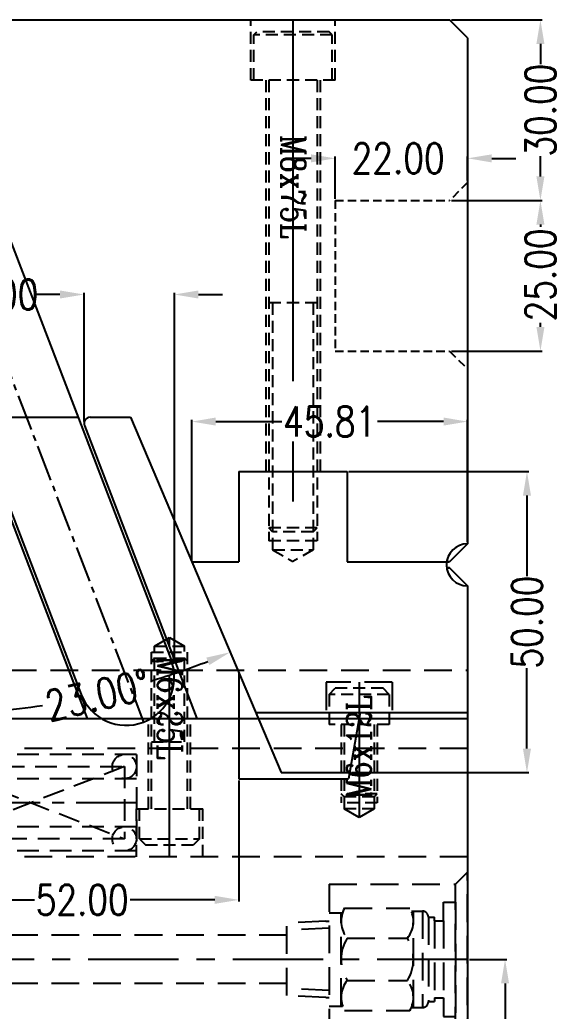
# Model space of a CAD drawing. Header units: millimetres. Extents: x 25970 to 27273, y -22508 to -21586.
# Drawn here: x 26722.2 to 26812, y -22292.7 to -22128.1 of the extents above; entities that cross this region are included whole.
import ezdxf

# ---------------------------------------------------------------- set-up
doc = ezdxf.new("R2010")
doc.units = ezdxf.units.MM
doc.header["$LTSCALE"] = 8
for name, pattern in [('CENTER', [2, 1.25, -0.25, 0.25, -0.25]), ('CENTER2', [1.125, 0.75, -0.125, 0.125, -0.125]), ('HIDDEN', [0.375, 0.25, -0.125])]:
    doc.linetypes.add(name, pattern=pattern)
doc.layers.get('DEFPOINTS').update_dxf_attribs({"color": 6})
doc.layers.add('dim', color=3, linetype='Continuous', lineweight=15)
for name, color, linetype in [('Layer3', 3, 'Continuous'), ('PIN', 5, 'Continuous'), ('SCREW', 52, 'HIDDEN'), ('SLIDE', 6, 'Continuous'), ('SPRING', 7, 'Continuous'), ('WT', 4, 'Continuous')]:
    doc.layers.add(name, color=color, linetype=linetype)
doc.styles.add('ROMANC', font='RomanC.ttf', dxfattribs={"width": 0.8, "height": 7})
doc.styles.get("Standard").update_dxf_attribs({"font": 'txt.shx', "width": 0.8, "bigfont": 'chineset.shx'})
doc.dimstyles.new('ISO-25', dxfattribs={"dimtxt": 5, "dimasz": 4, "dimexe": 0.3, "dimexo": 0.3, "dimtad": 0, "dimzin": 1, "dimdsep": 46, "dimtxsty": 'Standard', "dimcen": 0, "dimclrd": 3, "dimclre": 3, "dimclrt": 3, "dimazin": 0, "dimtfac": 1, "dimtofl": 0, "dimtmove": 0, "dimatfit": 0, "dimfxl": 0, "dimarcsym": 0})

# ---------------------------------------------------------------- blocks, each defined once
blk = doc.blocks.new('*D26483')
at = {"layer": 'DEFPOINTS', "color": 0}
for p in [(26793.61, -22158.14), (26793.61, -22183.14), (26808.71, -22183.14)]:
    blk.add_point(p, dxfattribs=at)
at = {"layer": 'dim', "color": 3, "lineweight": -2}
for p, q in [((26793.91, -22158.14), (26809.01, -22158.14)), ((26808.71, -22162.14), (26808.71, -22162.54)), ((26808.71, -22179.14), (26808.71, -22178.46)), ((26793.91, -22183.14), (26809.01, -22183.14))]:
    blk.add_line(p, q, dxfattribs=at)
at = {"layer": 'dim', "color": 3}
for points in [[(26809.37, -22162.14), (26808.04, -22162.14), (26808.71, -22158.14)], [(26808.04, -22179.14), (26809.37, -22179.14), (26808.71, -22183.14)]]:
    blk.add_solid(points, dxfattribs=at)
at = {"layer": 'dim', "color": 3, "insert": (26808.71, -22170.5), "char_height": 5, "attachment_point": 5, "rotation": 90}
blk.add_mtext('25.00', dxfattribs=at)
blk = doc.blocks.new('*D26484')
at = {"layer": 'DEFPOINTS', "color": 0}
for p in [(26774.61, -22151.14), (26796.61, -22155.14), (26774.61, -22158.14)]:
    blk.add_point(p, dxfattribs=at)
at = {"layer": 'dim', "color": 3, "lineweight": -2}
for p, q in [((26774.61, -22157.84), (26774.61, -22150.84)), ((26796.61, -22154.84), (26796.61, -22150.84)), ((26770.61, -22151.14), (26766.61, -22151.14)), ((26800.61, -22151.14), (26804.61, -22151.14))]:
    blk.add_line(p, q, dxfattribs=at)
at = {"layer": 'dim', "color": 3}
for points in [[(26770.61, -22151.81), (26770.61, -22150.48), (26774.61, -22151.14)], [(26800.61, -22150.48), (26800.61, -22151.81), (26796.61, -22151.14)]]:
    blk.add_solid(points, dxfattribs=at)
at = {"layer": 'dim', "color": 3, "insert": (26785.08, -22151.14), "char_height": 5, "attachment_point": 5}
blk.add_mtext('22.00', dxfattribs=at)
blk = doc.blocks.new('*D26497')
at = {"layer": 'DEFPOINTS', "color": 0}
for p in [(26793.61, -22128.14), (26808.71, -22128.14), (26793.61, -22158.14)]:
    blk.add_point(p, dxfattribs=at)
at = {"layer": 'dim', "color": 3, "lineweight": -2}
for p, q in [((26793.91, -22128.14), (26809.01, -22128.14)), ((26808.71, -22132.14), (26808.71, -22135.52)), ((26808.71, -22154.14), (26808.71, -22150.77)), ((26793.91, -22158.14), (26809.01, -22158.14))]:
    blk.add_line(p, q, dxfattribs=at)
at = {"layer": 'dim', "color": 3}
for points in [[(26809.37, -22132.14), (26808.04, -22132.14), (26808.71, -22128.14)], [(26808.04, -22154.14), (26809.37, -22154.14), (26808.71, -22158.14)]]:
    blk.add_solid(points, dxfattribs=at)
at = {"layer": 'dim', "color": 3, "insert": (26808.71, -22143.14), "char_height": 5, "attachment_point": 5, "rotation": 90}
blk.add_mtext('30.00', dxfattribs=at)
blk = doc.blocks.new('*D26507')
at = {"layer": 'DEFPOINTS', "color": 0}
for p in [(26776.61, -22203.14), (26806.47, -22203.14), (26777.02, -22253.14)]:
    blk.add_point(p, dxfattribs=at)
at = {"layer": 'dim', "color": 3, "lineweight": -2}
for p, q in [((26776.91, -22203.14), (26806.77, -22203.14)), ((26806.47, -22207.14), (26806.47, -22220.52)), ((26806.47, -22249.14), (26806.47, -22235.77)), ((26777.32, -22253.14), (26806.77, -22253.14))]:
    blk.add_line(p, q, dxfattribs=at)
at = {"layer": 'dim', "color": 3}
for points in [[(26807.14, -22207.14), (26805.8, -22207.14), (26806.47, -22203.14)], [(26805.8, -22249.14), (26807.14, -22249.14), (26806.47, -22253.14)]]:
    blk.add_solid(points, dxfattribs=at)
at = {"layer": 'dim', "color": 3, "insert": (26806.47, -22228.14), "char_height": 5, "attachment_point": 5, "rotation": 90}
blk.add_mtext('50.00', dxfattribs=at)
blk = doc.blocks.new('*D26525')
at = {"layer": 'DEFPOINTS', "color": 0}
for p in [(26796.61, -22194.85), (26796.61, -22215.14), (26750.79, -22218.14)]:
    blk.add_point(p, dxfattribs=at)
at = {"layer": 'dim', "color": 3, "lineweight": -2}
for p, q in [((26750.79, -22217.84), (26750.79, -22194.55)), ((26754.79, -22194.85), (26765.74, -22194.85)), ((26792.61, -22194.85), (26781.66, -22194.85)), ((26796.61, -22214.84), (26796.61, -22194.55))]:
    blk.add_line(p, q, dxfattribs=at)
at = {"layer": 'dim', "color": 3}
for points in [[(26754.79, -22194.18), (26754.79, -22195.51), (26750.79, -22194.85)], [(26792.61, -22195.51), (26792.61, -22194.18), (26796.61, -22194.85)]]:
    blk.add_solid(points, dxfattribs=at)
at = {"layer": 'dim', "color": 3, "insert": (26773.7, -22194.85), "char_height": 5, "attachment_point": 5}
blk.add_mtext('45.81', dxfattribs=at)
blk = doc.blocks.new('*D26558')
at = {"layer": 'DEFPOINTS', "color": 0}
for p in [(26732.9, -22173.75), (26732.9, -22195.14), (26747.9, -22234.4)]:
    blk.add_point(p, dxfattribs=at)
at = {"layer": 'dim', "color": 3, "lineweight": -2}
for p, q in [((26728.9, -22173.75), (26724.9, -22173.75)), ((26732.9, -22194.84), (26732.9, -22173.45)), ((26747.9, -22234.1), (26747.9, -22173.45)), ((26751.9, -22173.75), (26755.9, -22173.75))]:
    blk.add_line(p, q, dxfattribs=at)
at = {"layer": 'dim', "color": 3}
for points in [[(26728.9, -22174.41), (26728.9, -22173.08), (26732.9, -22173.75)], [(26751.9, -22173.08), (26751.9, -22174.41), (26747.9, -22173.75)]]:
    blk.add_solid(points, dxfattribs=at)
at = {"layer": 'dim', "color": 3, "insert": (26717.6, -22173.75), "char_height": 5, "attachment_point": 5}
blk.add_mtext('15.00', dxfattribs=at)
blk = doc.blocks.new('*D26648')
at = {"layer": 'DEFPOINTS', "color": 0}
for p in [(26706.61, -22173.14), (26740.61, -22194.14), (26723.87, -22242.28), (26765.65, -22253.14), (26706.61, -22269.14)]:
    blk.add_point(p, dxfattribs=at)
at = {"layer": 'dim', "color": 3, "lineweight": -2}
for start, end in [(286.8541, 291.2288), (271.7712, 278.6187)]:
    blk.add_arc((26706.61, -22114.04), 129.4, start, end, dxfattribs=at)
at = {"layer": 'dim', "color": 3}
for points in [[(26753.71, -22235.28), (26753.21, -22234.04), (26757.17, -22233.15)], [(26710.6, -22242.71), (26710.62, -22244.05), (26706.61, -22243.44)]]:
    blk.add_solid(points, dxfattribs=at)
at = {"layer": 'dim', "color": 3, "insert": (26735.14, -22240.26), "char_height": 5, "attachment_point": 5, "rotation": 12.7364}
blk.add_mtext('23.00%%d', dxfattribs=at)
blk = doc.blocks.new('*D26649')
at = {"layer": 'DEFPOINTS', "color": 0}
for p in [(26706.61, -22244.14), (26758.61, -22254.14), (26758.61, -22274.26)]:
    blk.add_point(p, dxfattribs=at)
at = {"layer": 'dim', "color": 3, "linetype": 'Continuous', "lineweight": -2}
for p, q in [((26706.61, -22244.44), (26706.61, -22274.56)), ((26758.61, -22254.44), (26758.61, -22274.56)), ((26710.61, -22274.26), (26724.65, -22274.26)), ((26754.61, -22274.26), (26740.57, -22274.26))]:
    blk.add_line(p, q, dxfattribs=at)
at = {"layer": 'dim', "color": 3}
for points in [[(26710.61, -22273.6), (26710.61, -22274.93), (26706.61, -22274.26)], [(26754.61, -22274.93), (26754.61, -22273.6), (26758.61, -22274.26)]]:
    blk.add_solid(points, dxfattribs=at)
at = {"layer": 'dim', "color": 3, "insert": (26732.61, -22274.26), "char_height": 5, "attachment_point": 5}
blk.add_mtext('52.00', dxfattribs=at)
blk = doc.blocks.new('20160817.135800')
at = {"linetype": 'HIDDEN'}
blk.add_line((5, -6), (-5, -6), dxfattribs=at)
at = {"layer": 'SCREW'}
for p, q in [((-5, -1), (-4, 0)), ((4, 0), (-4, 0)), ((5, -1), (-5, -1)), ((-5, -1), (-5, -6)), ((5, -1), (5, -6)), ((-3, -6), (-3, -19)), ((-2.5, -6), (-2.5, -20)), ((2.5, -6), (2.5, -20)), ((3, -6), (3, -19)), ((3, -17.5), (-3, -17.5)), ((-2.5, -18), (-3, -17.5)), ((2.5, -18), (-2.5, -18)), ((2.5, -18), (3, -17.5)), ((3, -19), (-3, -19)), ((2.5, -20), (-2.5, -20))]:
    blk.add_line(p, q, dxfattribs=at)
at = {"layer": 'SCREW', "linetype": 'CENTER2', "ltscale": 5}
blk.add_line((0, 1), (0, -21.43), dxfattribs=at)
at = {"layer": 'SCREW', "linetype": 'Continuous'}
for p, q in [((5, -1), (4, 0)), ((0, -21.43), (-2.5, -20)), ((2.5, -20), (0, -21.43))]:
    blk.add_line(p, q, dxfattribs=at)
at = {"layer": 'SLIDE', "linetype": 'HIDDEN', "ltscale": 2.3}
for p, q in [((-5.5, 1), (-5.5, -4)), ((5.5, 1), (-5.5, 1)), ((5.5, 1), (5.5, -4))]:
    blk.add_line(p, q, dxfattribs=at)
at = {"layer": 'dim', "style": 'ROMANC', "width": 0.8}
blk.add_text('M6x12L', height=4.065, rotation=90, dxfattribs=at).set_placement((1.99, -18.4))
blk = doc.blocks.new('20160817.182039')
at = {"layer": 'SPRING', "color": 101, "linetype": 'HIDDEN', "ltscale": 1.8}
for p, q in [((-35, 8), (-35, -8)), ((0, 8), (-35, 8)), ((0, 8), (0, -8)), ((-33, -6), (-33, 6)), ((-33, 6), (-2, 6)), ((-33, 6), (-2, -6)), ((-2, 6), (-33, -6)), ((-2, 6), (-2, -6)), ((0, 4), (-35, 4)), ((0, -4), (-35, -4)), ((-2, -6), (-33, -6)), ((0, -8), (-35, -8))]:
    blk.add_line(p, q, dxfattribs=at)
at = {"layer": 'SPRING', "color": 101, "linetype": 'CENTER'}
blk.add_line((0, 0), (-35, 0), dxfattribs=at)
at = {"layer": 'SPRING', "color": 101, "linetype": 'HIDDEN', "ltscale": 1.8}
for centre in [(-33, 6), (-2, 6), (-33, -6), (-2, -6)]:
    blk.add_circle(centre, 2, dxfattribs=at)
blk = doc.blocks.new('20160817.182109')
at = {"linetype": 'HIDDEN', "ltscale": 2.3}
for p, q in [((90, 0), (0, 0)), ((0, 0), (0, -18)), ((90, -18), (0, -18))]:
    blk.add_line(p, q, dxfattribs=at)
blk = doc.blocks.new('20160817.182441')
at = {"linetype": 'HIDDEN'}
for p, q in [((-3.5, 8), (-3.5, 23)), ((3.5, 8), (3.5, 23)), ((-5.5, 8), (5.5, 8)), ((-5.5, 0), (-5.5, 8)), ((5.5, 0), (5.5, 8))]:
    blk.add_line(p, q, dxfattribs=at)
at = {"layer": 'SCREW', "linetype": 'Continuous'}
for p, q in [((-2.5, 35), (0, 36.43)), ((0, 36.43), (2.5, 35)), ((-5, 3), (-4, 2))]:
    blk.add_line(p, q, dxfattribs=at)
at = {"layer": 'SCREW', "linetype": 'CENTER2', "ltscale": 5}
blk.add_line((0, 0), (0, 36.43), dxfattribs=at)
at = {"layer": 'SCREW'}
for p, q in [((-2.5, 35), (2.5, 35)), ((-2.5, 19.12), (-2.5, 35)), ((2.5, 19.12), (2.5, 35)), ((-3, 34), (3, 34)), ((-3, 8), (-3, 34)), ((-2.5, 33), (-3, 32.5)), ((-2.5, 33), (2.5, 33)), ((2.5, 33), (3, 32.5)), ((3, 8), (3, 34)), ((-3, 32.5), (3, 32.5)), ((-3, 19.12), (3, 19.12)), ((-5, 3), (-5, 8)), ((5, 3), (5, 8)), ((-5, 3), (5, 3)), ((-4, 2), (4, 2)), ((5, 3), (4, 2))]:
    blk.add_line(p, q, dxfattribs=at)
at = {"layer": 'dim', "style": 'ROMANC', "width": 0.8}
blk.add_text('M6x25L', height=4.065, rotation=270, dxfattribs=at).set_placement((-1.99, 33.4))
blk = doc.blocks.new('*D27315')
at = {"layer": 'DEFPOINTS', "color": 0}
for p in [(26796.61, -22284.14), (26802.83, -22284.14), (26793.61, -22329.14)]:
    blk.add_point(p, dxfattribs=at)
at = {"layer": 'dim', "color": 3, "lineweight": -2}
for p, q in [((26796.91, -22284.14), (26803.13, -22284.14)), ((26802.83, -22288.14), (26802.83, -22298.68)), ((26802.83, -22325.14), (26802.83, -22314.6)), ((26793.91, -22329.14), (26803.13, -22329.14))]:
    blk.add_line(p, q, dxfattribs=at)
at = {"layer": 'dim', "color": 3}
for points in [[(26803.5, -22288.14), (26802.16, -22288.14), (26802.83, -22284.14)], [(26802.16, -22325.14), (26803.5, -22325.14), (26802.83, -22329.14)]]:
    blk.add_solid(points, dxfattribs=at)
at = {"layer": 'dim', "color": 3, "insert": (26802.83, -22306.64), "char_height": 5, "attachment_point": 5, "rotation": 90}
blk.add_mtext('45.00', dxfattribs=at)
blk = doc.blocks.new('20160903.151524')
at = {"layer": 'WT', "color": 125, "linetype": 'HIDDEN', "ltscale": 2.3}
for p, q in [((-6.35, 23.56), (-6.01, 30)), ((-6.01, 30), (6.01, 30)), ((-5.19, 23), (-4.82, 30)), ((5.19, 23), (4.82, 30)), ((6.35, 23.56), (6.01, 30)), ((-6.35, 23.56), (-6.35, 23)), ((6.35, 23.56), (6.35, 23)), ((12.5, 23), (-12.5, 23)), ((-12.5, 23), (-12.5, 2)), ((-7.75, 23), (-7.75, 20.77)), ((7.75, 23), (7.75, 20.77)), ((12.5, 23), (12.5, 2)), ((-8.5, 20.43), (-8.5, 9.57)), ((-7.75, 21), (7.75, 21)), ((-3.5, 20.01), (-3.5, 9.99)), ((3.5, 20.01), (3.5, 9.99)), ((8.5, 20.43), (8.5, 9.57)), ((-8, 9.33), (-8, 7.51)), ((-8, 9), (8, 9)), ((8, 9.33), (8, 7.51)), ((8, 7.51), (-8, 7.51)), ((7, 6.51), (-7, 6.51)), ((-7, 6.51), (-7, 5.51)), ((-6.4, 5.51), (-7, 5.51)), ((-6.4, 5.51), (-7, 5.51)), ((6.4, 5.51), (-6.4, 5.51)), ((-6.4, 5.51), (-6.4, 4.01)), ((6.4, 5.51), (6.4, 4.01)), ((6.4, 5.51), (7, 5.51)), ((6.4, 5.51), (7, 5.51)), ((7, 6.51), (7, 5.51)), ((-9.5, 4.01), (-9.5, 2)), ((-6.4, 4.01), (-9.5, 4.01)), ((6.4, 4.01), (-6.4, 4.01)), ((6.4, 4.01), (9.5, 4.01)), ((9.5, 4.01), (9.5, 2)), ((-12.5, 2), (-14.5, 0)), ((-12.5, 2), (12.5, 2)), ((9.5, 2), (-9.5, 2)), ((12.5, 2), (14.5, 0)), ((-14.5, 0), (14.5, 0))]:
    blk.add_line(p, q, dxfattribs=at)
at = {"layer": 'WT', "color": 125, "linetype": 'CENTER', "ltscale": 1.5}
blk.add_line((0, 0), (0, 30), dxfattribs=at)
at = {"layer": 'WT', "color": 125, "linetype": 'HIDDEN', "ltscale": 2.3}
for centre, radius, start, end in [((-6.32, 16.53), 4.47, 50.9817, 119.248), ((0, 14.34), 6.66, 58.3016, 121.6984), ((6.32, 16.53), 4.47, 60.752, 129.0183), ((-6.32, 13.47), 4.47, 240.752, 309.0183), ((0, 15.66), 6.66, 238.3016, 301.6984), ((6.32, 13.47), 4.47, 230.9817, 299.248), ((-7, 7.51), 1, 180, 270), ((7, 7.51), 1, 270, 0)]:
    blk.add_arc(centre, radius, start, end, dxfattribs=at)

msp = doc.modelspace()

# ---------------------------------------------------------------- linework, layer by layer
at = {"linetype": 'Continuous'}
for p, q in [((26449.607, -22128.141), (26793.607, -22128.141)), ((26796.607, -22131.141), (26793.607, -22128.141)), ((26796.607, -22131.141), (26796.607, -22215.141)), ((26796.607, -22215.141), (26793.607, -22218.141)), ((26793.143, -22218.141), (26793.607, -22218.141)), ((26793.143, -22219.141), (26793.607, -22219.141)), ((26793.607, -22219.141), (26796.607, -22222.141)), ((26796.607, -22222.141), (26796.607, -22326.141)), ((26778.784, -22243.141), (26776.844, -22254.141)), ((26758.607, -22244.141), (26758.607, -22254.141)), ((26758.607, -22254.141), (26776.844, -22254.141))]:
    msp.add_line(p, q, dxfattribs=at)
at = {"linetype": 'HIDDEN'}
for p, q in [((26760.607, -22138.141), (26760.607, -22128.141)), ((26774.607, -22138.141), (26774.607, -22128.141)), ((26774.607, -22138.141), (26760.607, -22138.141)), ((26763.107, -22138.141), (26763.107, -22203.141)), ((26772.107, -22138.141), (26772.107, -22203.141))]:
    msp.add_line(p, q, dxfattribs=at)
at = {"color": 8, "linetype": 'HIDDEN', "ltscale": 0.7}
for p, q in [((26796.607, -22155.141), (26793.607, -22158.141)), ((26774.607, -22158.141), (26774.607, -22183.141)), ((26774.607, -22158.141), (26793.607, -22158.141)), ((26774.607, -22183.141), (26793.607, -22183.141)), ((26793.607, -22183.141), (26796.607, -22186.141))]:
    msp.add_line(p, q, dxfattribs=at)
for p, q in [((26796.607, -22215.141), (26793.607, -22218.141)), ((26793.607, -22218.141), (26793.143, -22218.141)), ((26793.607, -22219.141), (26793.143, -22219.141)), ((26796.607, -22222.141), (26793.607, -22219.141))]:
    msp.add_line(p, q)
at = {"layer": 'PIN', "linetype": 'CENTER2'}
msp.add_line((26702.607, -22140.141), (26742.763, -22244.749), dxfattribs=at)
at = {"layer": 'PIN'}
for p, q in [((26713.122, -22145.209), (26747.365, -22234.414)), ((26698.185, -22150.943), (26732.427, -22240.148))]:
    msp.add_line(p, q, dxfattribs=at)
msp.add_arc((26739.896, -22237.281), 8, 201, 21, dxfattribs=at)
at = {"layer": 'SCREW', "linetype": 'CENTER2', "ltscale": 10}
msp.add_line((26767.607, -22128.141), (26767.607, -22218.09), dxfattribs=at)
at = {"layer": 'SCREW'}
for p, q in [((26761.107, -22130.641), (26761.607, -22130.141)), ((26774.107, -22130.641), (26761.107, -22130.641)), ((26761.107, -22138.141), (26761.107, -22130.641)), ((26773.607, -22130.141), (26761.607, -22130.141)), ((26774.107, -22130.641), (26773.607, -22130.141)), ((26774.107, -22138.141), (26774.107, -22130.641)), ((26763.607, -22138.141), (26763.607, -22214.641)), ((26771.607, -22138.141), (26771.607, -22214.641)), ((26771.607, -22175.141), (26763.607, -22175.141)), ((26764.232, -22175.141), (26764.232, -22216.141)), ((26770.982, -22175.141), (26770.982, -22216.141)), ((26771.607, -22212.516), (26763.607, -22212.516)), ((26764.232, -22213.141), (26763.607, -22212.516)), ((26770.982, -22213.141), (26764.232, -22213.141)), ((26770.982, -22213.141), (26771.607, -22212.516)), ((26771.607, -22214.641), (26763.607, -22214.641)), ((26764.232, -22216.141), (26767.607, -22218.09)), ((26764.232, -22216.141), (26770.982, -22216.141)), ((26770.982, -22216.141), (26767.607, -22218.09))]:
    msp.add_line(p, q, dxfattribs=at)
at = {"layer": 'SLIDE'}
for p, q in [((26714.478, -22194.783), (26733.425, -22244.141)), ((26714.767, -22194.141), (26731.905, -22194.141)), ((26733.896, -22194.141), (26740.607, -22194.141)), ((26740.607, -22194.141), (26765.651, -22253.141)), ((26732.962, -22195.499), (26751.634, -22244.141)), ((26758.607, -22203.141), (26758.607, -22218.141)), ((26758.607, -22203.141), (26776.607, -22203.141)), ((26776.607, -22203.141), (26776.607, -22218.141)), ((26750.795, -22218.141), (26758.607, -22218.141)), ((26776.607, -22218.141), (26793.143, -22218.141)), ((26758.607, -22236.546), (26758.607, -22244.141)), ((26761.407, -22243.141), (26796.607, -22243.141)), ((26706.607, -22244.141), (26796.607, -22244.141)), ((26765.651, -22253.141), (26777.021, -22253.141))]:
    msp.add_line(p, q, dxfattribs=at)
at = {"layer": 'SLIDE', "linetype": 'HIDDEN', "ltscale": 2.3}
msp.add_line((26706.607, -22236.141), (26796.607, -22236.141), dxfattribs=at)
at = {"layer": 'SLIDE'}
for centre, radius, end in [((26733.896, -22195.141), 1, 201), ((26796.607, -22218.641), 3.5, 270)]:
    msp.add_arc(centre, radius, 90, end, dxfattribs=at)
at = {"layer": 'WT', "color": 125, "linetype": 'HIDDEN', "ltscale": 2.3}
for p, q in [((26766.607, -22280.141), (26698.607, -22280.141)), ((26766.607, -22288.141), (26692.607, -22288.141))]:
    msp.add_line(p, q, dxfattribs=at)
at = {"layer": 'WT', "color": 125, "linetype": 'CENTER', "ltscale": 1.5}
msp.add_line((26796.607, -22284.141), (26694.607, -22284.141), dxfattribs=at)

# ---------------------------------------------------------------- block references
msp.add_blockref('20160817.182109', (26706.607, -22249.141))
at = {"layer": 'SCREW'}
msp.add_blockref('20160817.182441', (26747.107, -22267.141), dxfattribs=at)
at = {"layer": 'SLIDE'}
msp.add_blockref('20160817.135800', (26778.607, -22239.141), dxfattribs=at)
at = {"layer": 'SPRING'}
msp.add_blockref('20160817.182039', (26741.607, -22258.141), dxfattribs=at)
at = {"layer": 'WT', "rotation": 90}
msp.add_blockref('20160903.151524', (26796.607, -22284.141), dxfattribs=at)

# ---------------------------------------------------------------- texts
at = {"layer": 'Layer3', "style": 'ROMANC', "width": 0.8}
msp.add_text('M8x75L', height=4.0648, rotation=270, dxfattribs=at).set_placement((26765.639, -22147.238))

# ---------------------------------------------------------------- dimensions: what is measured, and where the dimension line sits
at = {"layer": 'dim'}
for base, p1, p2, picture, middle in [((26808.707, -22128.141), (26793.607, -22158.141), (26793.607, -22128.141), '*D26497', (26808.707, -22143.141)), ((26802.83, -22284.141), (26793.607, -22329.141), (26796.607, -22284.141), '*D27315', (26802.83, -22306.641))]:
    dim = msp.add_linear_dim(base=base, p1=p1, p2=p2, angle=90, dimstyle='ISO-25', dxfattribs=at)
    dim.commit()
    dim.dimension.update_dxf_attribs({"geometry": picture, "text_midpoint": middle})
dim = msp.add_linear_dim(base=(26774.607, -22151.143), p1=(26796.607, -22155.141), p2=(26774.607, -22158.141), dimstyle='ISO-25', dxfattribs=at)
dim.commit()
dim.dimension.update_dxf_attribs({"geometry": '*D26484', "text_midpoint": (26785.081, -22151.143), "dimtype": 160})
for base, p1, p2, picture, middle in [((26808.707, -22183.141), (26793.607, -22158.141), (26793.607, -22183.141), '*D26483', (26808.707, -22170.5)), ((26806.47, -22203.141), (26777.021, -22253.141), (26776.607, -22203.141), '*D26507', (26806.47, -22228.141))]:
    dim = msp.add_linear_dim(base=base, p1=p1, p2=p2, angle=90, dimstyle='ISO-25', dxfattribs=at)
    dim.commit()
    dim.dimension.update_dxf_attribs({"geometry": picture, "text_midpoint": middle, "dimtype": 160})
for base, p1, p2, picture, middle in [((26732.896, -22173.748), (26747.896, -22234.403), (26732.896, -22195.141), '*D26558', (26717.604, -22173.748)), ((26796.607, -22194.846), (26750.795, -22218.141), (26796.607, -22215.141), '*D26525', (26773.701, -22194.846))]:
    dim = msp.add_linear_dim(base=base, p1=p1, p2=p2, dimstyle='ISO-25', dxfattribs=at)
    dim.commit()
    dim.dimension.update_dxf_attribs({"geometry": picture, "text_midpoint": middle})
dim = msp.add_angular_dim_2l(base=(26723.871, -22242.285), line1=((26706.607, -22173.141), (26706.607, -22269.141)), line2=((26740.607, -22194.141), (26765.651, -22253.141)), dimstyle='ISO-25', dxfattribs=at)
dim.commit()
dim.dimension.update_dxf_attribs({"geometry": '*D26648', "text_midpoint": (26735.136, -22240.257), "dimtype": 162})
at = {"layer": 'dim', "linetype": 'Continuous'}
dim = msp.add_linear_dim(base=(26758.607, -22274.263), p1=(26706.607, -22244.141), p2=(26758.607, -22254.141), dimstyle='ISO-25', dxfattribs=at)
dim.commit()
dim.dimension.update_dxf_attribs({"geometry": '*D26649', "text_midpoint": (26732.607, -22274.263), "dimtype": 160})

doc.saveas('drawing.dxf')
